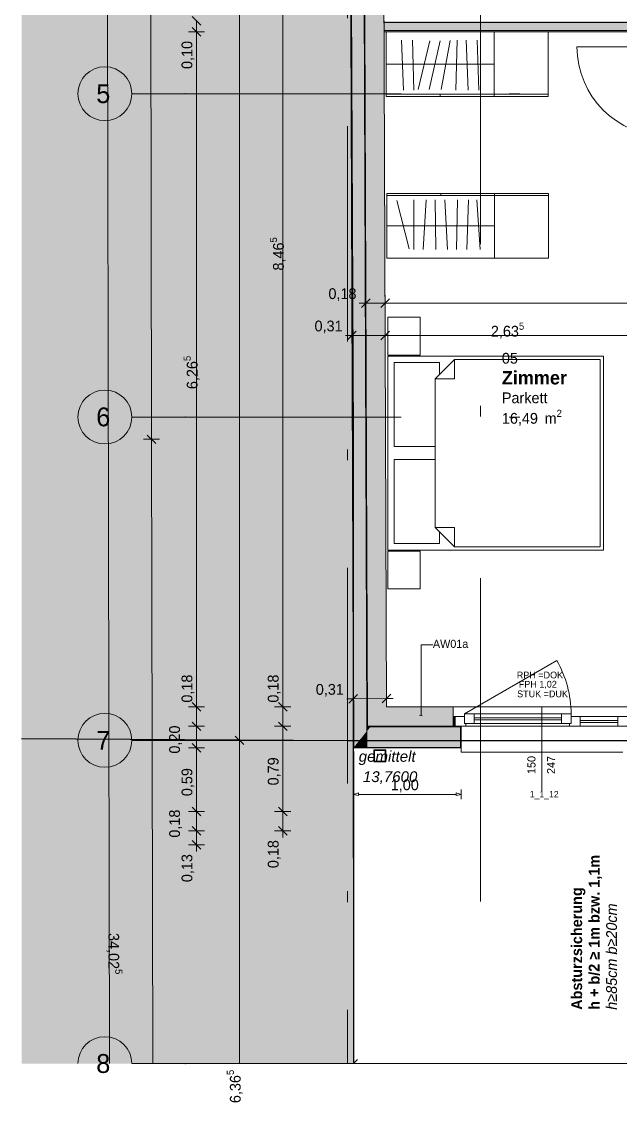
# Model space of a CAD drawing. Header units: metres. Extents: x -3 to 205, y -18 to 45.
# Drawn here: x -3.02 to 2.53, y -18.36 to -8.33 of the extents above; entities that cross this region are included whole.
import ezdxf

# ---------------------------------------------------------------- set-up
doc = ezdxf.new("R2010")
doc.units = ezdxf.units.M
doc.header["$MEASUREMENT"] = 0
for name, pattern in [('Achse', [0.004, 0.002, -0.001, 0, -0.001]), ('Baufluchtlinie', [0.013, 0.008, -0.005]), ('Schnittlinie', [0.006, 0.003, -0.0015, 0, -0.0015]), ('Strichlinie eng', [0.002, 0.0015, -0.0005])]:
    doc.linetypes.add(name, pattern=pattern)
for name, color, linetype in [('1._1.Stock PP STG1_3_000 Achsraster', 7, 'Continuous'), ('1._1.Stock PP STG1_3_110 Wand Aussen', 7, 'Continuous'), ('1._1.Stock PP STG1_3_130 Wand Innen', 7, 'Continuous'), ('1._1.Stock PP STG1_3_210 Decke', 7, 'Continuous'), ('1._1.Stock PP STG1_3_220 Bodenaufbau', 7, 'Continuous'), ('1._1.Stock PP STG1_3_510 Möblierung', 7, 'Continuous'), ('1._1.Stock PP STG1_3_611 Entwässerung', 7, 'Continuous'), ('1._1.Stock PP STG1_3_725 Nachbarbebauung', 7, 'Continuous'), ('1._1.Stock PP STG1_3_810 Raum', 7, 'Continuous'), ('1._1.Stock PP STG1_3_851 Marker Schnitt', 7, 'Continuous'), ('1._1.Stock PP STG1_3_910 Allgemein Lageplan Höhen', 7, 'Continuous'), ('1._1.Stock PP STG1_3_915 Allgemein Beschriftung.x', 7, 'Continuous'), ('1._1.Stock PP STG1_3_950 Polierplan Bemaßung', 7, 'Continuous'), ('1._1.Stock PP STG1_3_955 Polierplan Beschriftung', 7, 'Continuous'), ('1._1.Stock PP STG1_3_970 Brandschutz', 7, 'Continuous'), ('1._1.Stock PP STG1_3_Neubau_840 Baulinien', 7, 'Continuous')]:
    doc.layers.add(name, color=color, linetype=linetype)
doc.styles.add('ERSTELLTER_STIL_2', font='')
doc.styles.add('ERSTELLTER_STIL_3', font='arialbi.ttf')
doc.styles.add('ERSTELLTER_STIL_6', font='')
doc.styles.get('ERSTELLTER_STIL_2').set_extended_font_data('Eurostile')
doc.styles.get('ERSTELLTER_STIL_6').set_extended_font_data('Eurostile', bold=True)
doc.linetypes.add('Grenze Grundstück', pattern='A,0,[1,415_260415_PP_VA_1_4 1 St1.Shx,S=0.00031746,R=0,X=0,Y=0],-0.04,0', length=0.04)

msp = doc.modelspace()

# ---------------------------------------------------------------- hatches: boundary and pattern name
at = {"layer": '1._1.Stock PP STG1_3_110 Wand Aussen', "linetype": 'Continuous', "lineweight": 13, "true_color": 0xff6400}
for points in [[(0.005, 0.064), (0.06, -15.064), (0.18, -14.917), (0.125, -0.083)], [(1, -14.78), (0.98, -14.78), (0.98, -14.87), (1, -14.87)], [(0.18, -14.916), (0.112, -15), (0.181, -15)], [(0.18, -14.875), (0.18, -14.917), (0.185, -14.911), (0.185, -14.875)], [(0.214, -14.875), (0.18, -14.916), (0.181, -15), (1.05, -15), (1.05, -14.875)], [(0.185, -14.875), (0.185, -14.911), (0.214, -14.875)], [(0.181, -15), (0.112, -15), (0.061, -15.063), (0.061, -15.065), (0.181, -15.065)], [(0.181, -15), (0.181, -15.065), (1.05, -15.065), (1.05, -15)], [(0.181, -15.065), (0.061, -15.065), (0.061, -15.07), (0.181, -15.07)]]:
    msp.add_hatch(color=30, dxfattribs=at).paths.add_polyline_path(points)
at = {"layer": '1._1.Stock PP STG1_3_110 Wand Aussen', "linetype": 'Continuous', "lineweight": 0, "true_color": 0x373737}
for points in [[(0.185, -14.87), (0.13, -0.13), (0.125, -0.13), (0.18, -14.87)], [(0.185, -14.875), (0.185, -14.87), (0.18, -14.87), (0.18, -14.875)], [(0.214, -14.875), (0.218, -14.87), (0.185, -14.87), (0.185, -14.875)], [(0.214, -14.875), (1.05, -14.875), (1.05, -14.87), (0.218, -14.87)]]:
    msp.add_hatch(color=250, dxfattribs=at).paths.add_polyline_path(points)
at = {"layer": '1._1.Stock PP STG1_3_110 Wand Aussen', "linetype": 'Continuous', "lineweight": 13, "true_color": 0x3f7f02}
for points in [[(0.311, -0.31), (0.131, -0.31), (0.184, -14.69), (0.364, -14.69)], [(0.364, -14.69), (0.184, -14.69), (0.185, -14.87), (0.218, -14.87)], [(0.364, -14.69), (0.218, -14.87), (0.365, -14.87)], [(0.364, -14.69), (0.365, -14.87), (0.98, -14.87), (0.98, -14.78), (0.98, -14.69)]]:
    msp.add_hatch(color=76, dxfattribs=at).paths.add_polyline_path(points)
at = {"layer": '1._1.Stock PP STG1_3_130 Wand Innen', "linetype": 'Continuous', "lineweight": 13, "true_color": 0xfb02fe}
for points in [[(2.985, -8.325), (0.341, -8.325), (0.341, -8.338), (2.985, -8.338)], [(0.341, -8.425), (2.985, -8.425), (2.985, -8.413), (0.341, -8.413)]]:
    msp.add_hatch(color=6, dxfattribs=at).paths.add_polyline_path(points)
at = {"layer": '1._1.Stock PP STG1_3_130 Wand Innen', "linetype": 'Continuous', "lineweight": 13, "true_color": 0xffaa00}
msp.add_hatch(color=40, dxfattribs=at).paths.add_polyline_path([(0.341, -8.413), (2.985, -8.413), (2.985, -8.338), (0.341, -8.338)])
at = {"layer": '1._1.Stock PP STG1_3_725 Nachbarbebauung', "linetype": 'Continuous', "lineweight": 0, "true_color": 0x1f1f1f}
msp.add_hatch(color=250, dxfattribs=at).paths.add_polyline_path([(-3.023, -18), (0.055, -18), (0.053, -14.195), (0.056, -12.203), (0.01, -2.079), (-3.023, -2.07)])

# ---------------------------------------------------------------- linework, layer by layer
at = {"layer": '1._1.Stock PP STG1_3_000 Achsraster', "color": 5, "linetype": 'Achse', "lineweight": 0, "ltscale": 1000}
for p, q in [((0, 3), (0, -18)), ((-1.5, -9), (-2, -9)), ((-1.5, -9), (21, -9)), ((-1.5, -12), (-2, -12)), ((-1.5, -12), (21, -12)), ((-1.5, -15), (-2, -15)), ((-1.5, -15), (21, -15)), ((-1.5, -18), (-2, -18)), ((-1.5, -18), (21, -18))]:
    msp.add_line(p, q, dxfattribs=at)
at = {"layer": '1._1.Stock PP STG1_3_000 Achsraster', "color": 5, "linetype": 'Continuous', "lineweight": 0, "ltscale": 1000}
for centre in [(-2.25, -9), (-2.25, -12), (-2.25, -15)]:
    msp.add_circle(centre, 0.25, dxfattribs=at)
msp.add_arc((-2.25, -18), 0.25, 0, 180, dxfattribs=at)
at = {"layer": '1._1.Stock PP STG1_3_000 Achsraster', "color": 5, "linetype": 'Achse', "lineweight": 0, "ltscale": 1000}
for p in [(-1.5, -9), (-1.5, -9), (-1.5, -12), (-1.5, -12), (-1.5, -15), (-1.5, -15), (-1.5, -18), (-1.5, -18)]:
    msp.add_point(p, dxfattribs=at)
at = {"layer": '1._1.Stock PP STG1_3_110 Wand Aussen', "color": 7, "linetype": 'Continuous', "lineweight": 13, "ltscale": 1000}
for p, q in [((0.005, 0.064), (0.06, -15.064)), ((0.125, -0.13), (0.18, -14.87)), ((0.98, -14.69), (2.63, -14.69)), ((1.805, -15.471), (1.805, -14.69)), ((1, -14.78), (1.085, -14.78)), ((1, -14.87), (1, -14.78)), ((1.085, -14.845), (1.085, -14.755)), ((1.085, -14.755), (1.175, -14.755)), ((1.085, -14.78), (1.085, -14.845)), ((1.175, -14.755), (1.985, -14.755)), ((1.175, -14.755), (1.175, -14.845)), ((1.175, -14.79), (1.985, -14.79)), ((1.985, -14.81), (1.175, -14.81)), ((1.985, -14.845), (1.985, -14.755)), ((1.985, -14.755), (2.075, -14.755)), ((2.075, -14.755), (2.075, -14.845)), ((2.075, -14.845), (2.075, -14.78)), ((2.075, -14.78), (2.11, -14.78)), ((2.11, -14.78), (2.16, -14.78)), ((2.16, -14.78), (2.51, -14.78)), ((2.16, -14.78), (2.16, -14.87)), ((2.16, -14.815), (2.51, -14.815)), ((2.51, -14.835), (2.16, -14.835)), ((2.51, -14.87), (2.51, -14.78)), ((2.51, -14.78), (2.61, -14.78)), ((0.18, -14.87), (0.18, -14.875)), ((0.185, -14.875), (0.18, -14.875)), ((0.18, -14.875), (0.18, -14.917)), ((0.185, -14.875), (0.18, -14.875)), ((0.18, -14.875), (0.18, -14.917)), ((0.18, -14.916), (0.181, -15)), ((0.18, -14.916), (0.181, -15)), ((0.214, -14.875), (0.185, -14.875)), ((0.214, -14.875), (1.05, -14.875)), ((1.1, -14.87), (1, -14.87)), ((1.05, -14.87), (1.055, -14.87)), ((1.05, -15.065), (1.05, -14.87)), ((1.05, -14.87), (1.055, -14.87)), ((1.05, -14.87), (1.055, -14.87)), ((1.055, -14.875), (1.055, -14.87)), ((1.055, -14.875), (1.055, -14.87)), ((1.055, -15), (1.055, -14.875)), ((1.055, -15), (1.055, -14.875)), ((1.085, -14.845), (1.1, -14.845)), ((1.175, -14.845), (1.085, -14.845)), ((1.1, -14.845), (1.1, -14.87)), ((2.06, -14.87), (1.1, -14.87)), ((1.985, -14.845), (1.175, -14.845)), ((2.075, -14.845), (1.985, -14.845)), ((2.06, -14.87), (2.06, -14.845)), ((2.06, -14.845), (2.075, -14.845)), ((2.11, -14.87), (2.06, -14.87)), ((2.16, -14.87), (2.11, -14.87)), ((2.51, -14.87), (2.16, -14.87)), ((2.61, -14.87), (2.51, -14.87)), ((0.181, -15), (0.181, -15.065)), ((0.181, -15), (0.181, -15.065)), ((1.055, -15.065), (1.055, -15)), ((1.055, -15.065), (1.055, -15)), ((0.061, -15.063), (0.061, -15.065)), ((0.061, -15.065), (0.061, -15.07)), ((0.181, -15.065), (0.181, -15.07)), ((0.181, -15.065), (0.181, -15.07)), ((0.181, -15.065), (1.05, -15.065)), ((1.05, -15.07), (1.055, -15.07)), ((1.055, -15.07), (1.055, -15.065)), ((1.055, -15.07), (1.055, -15.065)), ((1.055, -15.07), (1.055, -15.11)), ((1.055, -15.11), (2.555, -15.11))]:
    msp.add_line(p, q, dxfattribs=at)
at = {"layer": '1._1.Stock PP STG1_3_110 Wand Aussen', "color": 7, "linetype": 'Continuous', "lineweight": 18, "ltscale": 1000}
for p, q in [((0.131, -0.31), (0.184, -14.69)), ((0.184, -14.69), (0.185, -14.87)), ((0.98, -14.78), (0.98, -14.69)), ((0.98, -14.78), (0.98, -14.69)), ((0.98, -14.87), (0.98, -14.78)), ((0.98, -14.87), (0.98, -14.78)), ((0.98, -14.87), (0.98, -14.78)), ((0.218, -14.87), (0.185, -14.87)), ((0.218, -14.87), (0.185, -14.87)), ((0.218, -14.87), (0.365, -14.87)), ((0.218, -14.87), (0.365, -14.87)), ((0.365, -14.87), (0.98, -14.87)), ((0.98, -14.87), (1.05, -14.87)), ((0.98, -14.87), (1.05, -14.87)), ((0.98, -14.87), (1.05, -14.87))]:
    msp.add_line(p, q, dxfattribs=at)
at = {"layer": '1._1.Stock PP STG1_3_110 Wand Aussen', "color": 8, "linetype": 'Strichlinie eng', "lineweight": 0, "ltscale": 1000}
msp.add_line((1.085, -14.755), (1.942, -14.26), dxfattribs=at)
at = {"layer": '1._1.Stock PP STG1_3_110 Wand Aussen', "color": 1, "linetype": 'Baufluchtlinie', "lineweight": 0, "ltscale": 1000}
msp.add_line((0.181, -15), (1.05, -15), dxfattribs=at)
at = {"layer": '1._1.Stock PP STG1_3_110 Wand Aussen', "color": 7, "linetype": 'Continuous', "lineweight": 13, "ltscale": 1000, "flags": 128}
for points in [[(0, 0.07), (0.055, -15.07)], [(0.055, -15.07), (0.06, -15.07)], [(0.06, -15.07), (0.18, -15.07)], [(0.18, -15.07), (1.05, -15.07)]]:
    msp.add_lwpolyline(points, dxfattribs=at)
at = {"layer": '1._1.Stock PP STG1_3_110 Wand Aussen', "color": 7, "linetype": 'Continuous', "lineweight": 18, "ltscale": 1000, "flags": 128}
for points in [[(0.364, -14.69), (0.333, -6.225)], [(0.98, -14.69), (0.364, -14.69)]]:
    msp.add_lwpolyline(points, dxfattribs=at)
at = {"layer": '1._1.Stock PP STG1_3_110 Wand Aussen', "color": 7, "linetype": 'Continuous', "lineweight": 13, "ltscale": 1000, "flags": 128}
msp.add_lwpolyline([(1, -14.78), (0.98, -14.78), (0.98, -14.87), (1, -14.87)], close=True, dxfattribs=at)
at = {"layer": '1._1.Stock PP STG1_3_110 Wand Aussen', "color": 8, "linetype": 'Strichlinie eng', "lineweight": 0, "ltscale": 1000}
msp.add_arc((1.085, -14.755), 0.99, 0, 30, dxfattribs=at)
at = {"layer": '1._1.Stock PP STG1_3_110 Wand Aussen', "color": 7, "linetype": 'Continuous', "lineweight": 13, "ltscale": 1000}
msp.add_point((0.98, -14.69), dxfattribs=at)
at = {"layer": '1._1.Stock PP STG1_3_130 Wand Innen', "color": 7, "linetype": 'Continuous', "lineweight": 18, "ltscale": 1000}
for p, q in [((2.985, -8.338), (0.341, -8.338)), ((0.341, -8.413), (2.985, -8.413))]:
    msp.add_line(p, q, dxfattribs=at)
at = {"layer": '1._1.Stock PP STG1_3_130 Wand Innen', "color": 7, "linetype": 'Continuous', "lineweight": 13, "ltscale": 1000}
msp.add_line((2.96, -8.565), (2.13, -8.565), dxfattribs=at)
at = {"layer": '1._1.Stock PP STG1_3_130 Wand Innen', "color": 7, "linetype": 'Continuous', "lineweight": 18, "ltscale": 1000, "flags": 128}
for points in [[(0.341, -8.325), (0.341, -8.425)], [(0.341, -8.425), (2.985, -8.425)]]:
    msp.add_lwpolyline(points, dxfattribs=at)
at = {"layer": '1._1.Stock PP STG1_3_130 Wand Innen', "color": 7, "linetype": 'Continuous', "lineweight": 13, "ltscale": 1000}
msp.add_arc((2.96, -8.565), 0.83, 180, 270, dxfattribs=at)
at = {"layer": '1._1.Stock PP STG1_3_210 Decke', "color": 7, "linetype": 'Continuous', "lineweight": 13, "ltscale": 1000, "true_color": 0xf4f4f4, "flags": 128}
msp.add_lwpolyline([(0.13, -0.13), (0.185, -14.87), (5.505, -14.87), (5.505, -15.84), (13.475, -15.84), (13.475, -14.87), (18.805, -14.87), (18.855, -0.13), (15.89, -0.13)], dxfattribs=at)
msp.add_lwpolyline([(0.13, -0.13), (0.185, -14.87), (5.505, -14.87), (5.505, -15.84), (13.475, -15.84), (13.475, -14.87), (18.805, -14.87), (18.855, -0.13), (15.89, -0.13)], dxfattribs=at)
msp.add_lwpolyline([(0.13, -0.13), (0.185, -14.87), (5.505, -14.87), (5.505, -15.84), (13.475, -15.84), (13.475, -14.87), (18.805, -14.87), (18.855, -0.13), (15.89, -0.13)], dxfattribs=at)
at = {"layer": '1._1.Stock PP STG1_3_220 Bodenaufbau', "color": 7, "linetype": 'Continuous', "lineweight": 13, "ltscale": 1000, "true_color": 0xf4f4f4, "flags": 128}
msp.add_lwpolyline([(3.445, -0.31), (0.311, -0.31), (0.364, -14.69), (5.685, -14.69), (5.685, -15.66), (13.295, -15.66), (13.295, -14.69), (18.626, -14.69), (18.674, -0.31), (15.505, -0.31), (15.505, -0.71), (12.78, -0.71), (12.78, -0.13), (6.2, -0.13), (6.2, -0.71), (3.445, -0.71)], close=True, dxfattribs=at)
at = {"layer": '1._1.Stock PP STG1_3_510 Möblierung', "color": 8, "linetype": 'Continuous', "lineweight": 13, "ltscale": 1000, "true_color": 0x7e7f7f}
for p, q in [((0.52, -8.966), (0.502, -8.504)), ((0.617, -8.966), (0.605, -8.504)), ((0.658, -8.96), (0.764, -8.51)), ((0.76, -8.96), (0.862, -8.51)), ((0.87, -8.962), (0.952, -8.508)), ((1.005, -8.966), (1.017, -8.504)), ((1.121, -8.966), (1.101, -8.504)), ((1.218, -8.966), (1.204, -8.504)), ((1.361, -9.025), (1.361, -8.425)), ((1.361, -8.725), (0.361, -8.725)), ((1.861, -9.005), (0.361, -9.005)), ((0.861, -9.025), (0.861, -9.005)), ((1.361, -9.025), (1.361, -9.005)), ((1.861, -9.025), (1.861, -9.005)), ((0.866, -9.925), (0.866, -9.945)), ((1.366, -9.925), (1.366, -9.945)), ((1.366, -9.925), (1.366, -10.525)), ((1.866, -9.925), (1.866, -9.945)), ((1.866, -9.945), (0.366, -9.945)), ((0.459, -9.991), (0.573, -10.439)), ((0.617, -9.984), (0.615, -10.446)), ((0.731, -9.985), (0.702, -10.445)), ((0.814, -9.984), (0.819, -10.446)), ((0.903, -9.984), (0.929, -10.446)), ((1.02, -9.984), (1.013, -10.446)), ((1.124, -9.984), (1.109, -10.446)), ((1.201, -9.985), (1.232, -10.445)), ((1.366, -10.225), (0.366, -10.225)), ((0.675, -11.075), (0.375, -11.075)), ((0.375, -11.075), (0.375, -11.425)), ((0.675, -11.425), (0.675, -11.075)), ((0.375, -11.425), (0.675, -11.425)), ((0.375, -13.235), (0.375, -11.435)), ((0.375, -11.435), (2.375, -11.435)), ((0.815, -11.645), (0.995, -11.465)), ((0.995, -11.465), (2.345, -11.465)), ((0.995, -11.465), (0.995, -11.645)), ((2.345, -11.465), (2.345, -12.335)), ((2.375, -11.435), (2.375, -13.235)), ((0.815, -12.335), (0.815, -11.645)), ((0.815, -11.645), (0.995, -11.645)), ((0.815, -13.025), (0.815, -12.335)), ((2.345, -12.335), (2.345, -13.205)), ((0.995, -13.205), (0.815, -13.025)), ((0.815, -13.025), (0.995, -13.025)), ((0.995, -13.205), (0.995, -13.025)), ((2.375, -13.235), (0.375, -13.235)), ((2.345, -13.205), (0.995, -13.205)), ((0.675, -13.245), (0.375, -13.245)), ((0.375, -13.245), (0.375, -13.595)), ((0.675, -13.595), (0.675, -13.245)), ((0.375, -13.595), (0.675, -13.595))]:
    msp.add_line(p, q, dxfattribs=at)
at = {"layer": '1._1.Stock PP STG1_3_510 Möblierung', "color": 8, "linetype": 'Continuous', "lineweight": 13, "ltscale": 1000, "true_color": 0x7e7f7f, "flags": 128}
for points in [[(1.861, -9.025), (0.361, -9.025), (0.361, -8.425), (1.861, -8.425)], [(1.866, -9.925), (0.366, -9.925), (0.366, -10.525), (1.866, -10.525)], [(0.815, -12.275), (0.435, -12.275), (0.435, -11.495), (0.855, -11.495), (0.855, -11.605), (0.815, -11.645)], [(0.815, -13.025), (0.855, -13.065), (0.855, -13.175), (0.435, -13.175), (0.435, -12.395), (0.815, -12.395)]]:
    msp.add_lwpolyline(points, close=True, dxfattribs=at)
at = {"layer": '1._1.Stock PP STG1_3_611 Entwässerung', "color": 171, "linetype": 'Continuous', "lineweight": 13, "ltscale": 1000, "true_color": 0x6c6cff, "flags": 128}
for points in [[(0.245, -15.199), (0.355, -15.199), (0.355, -15.089), (0.245, -15.089)], [(0.25, -15.094), (0.35, -15.094), (0.35, -15.194), (0.25, -15.194)]]:
    msp.add_lwpolyline(points, close=True, dxfattribs=at)
at = {"layer": '1._1.Stock PP STG1_3_725 Nachbarbebauung', "color": 8, "linetype": 'Continuous', "lineweight": 13, "ltscale": 1000, "flags": 128}
msp.add_lwpolyline([(0.055, -18), (0.053, -14.195), (0.056, -12.203), (0.01, -2.079), (-3.023, -2.07)], dxfattribs=at)
at = {"layer": '1._1.Stock PP STG1_3_851 Marker Schnitt', "color": 7, "linetype": 'Schnittlinie', "lineweight": 13, "ltscale": 1000}
msp.add_line((1.235, 4.805), (1.235, -18), dxfattribs=at)
at = {"layer": '1._1.Stock PP STG1_3_910 Allgemein Lageplan Höhen', "color": 7, "linetype": 'Continuous', "lineweight": 13, "ltscale": 1000}
for p, q in [((0.005, -15), (0.105, -15)), ((0.055, -15.05), (0.055, -14.95))]:
    msp.add_line(p, q, dxfattribs=at)
at = {"layer": '1._1.Stock PP STG1_3_915 Allgemein Beschriftung.x', "color": 7, "linetype": 'Continuous', "lineweight": 13, "ltscale": 1000}
for p, q in [((0.683, -14.769), (0.683, -14.114)), ((0.683, -14.114), (0.793, -14.114)), ((0.67, -14.765), (0.695, -14.772))]:
    msp.add_line(p, q, dxfattribs=at)
at = {"layer": '1._1.Stock PP STG1_3_950 Polierplan Bemaßung', "color": 1, "linetype": 'Continuous', "lineweight": 13, "ltscale": 1000, "true_color": 0xfb0106}
for p, q in [((-1, -15), (-1, 0)), ((-2.241, -0.005), (-2.206, -18)), ((-1.841, -0.004), (-1.817, -12.207)), ((-1.892, -12.207), (-1.742, -12.207)), ((-1.777, -12.247), (-1.858, -12.167)), ((-1.817, -12.207), (-1.806, -18)), ((-1, -14.94), (-1, -15)), ((-1.075, -15), (-0.925, -15)), ((-0.925, -15), (-1.075, -15)), ((-0.96, -15.04), (-1.04, -14.96)), ((-1.04, -14.96), (-0.96, -15.04)), ((-1, -15), (-1, -18)), ((-1, -15.06), (-1, -15)), ((0.055, -18), (0.055, -17.925)), ((-0.005, -18), (0.055, -18)), ((0.095, -17.96), (0.055, -18)), ((0.055, -18), (18.935, -18))]:
    msp.add_line(p, q, dxfattribs=at)
at = {"layer": '1._1.Stock PP STG1_3_950 Polierplan Bemaßung', "color": 76, "linetype": 'Continuous', "lineweight": 13, "ltscale": 1000, "true_color": 0x3f7f02}
for p, q in [((-0.6, -14.69), (-0.6, -6.225)), ((0.21, -10.904), (0.13, -10.984)), ((0.17, -11.019), (0.17, -10.869)), ((0.39, -10.904), (0.31, -10.984)), ((0.35, -11.019), (0.35, -10.869)), ((0.11, -10.944), (0.17, -10.944)), ((0.17, -10.944), (0.35, -10.944)), ((0.35, -10.944), (5.485, -10.944)), ((0.054, -14.689), (0.053, -14.539)), ((0.364, -14.688), (0.363, -14.538)), ((-0.006, -14.614), (0.054, -14.614)), ((0.093, -14.574), (0.014, -14.654)), ((0.054, -14.614), (0.364, -14.613)), ((0.324, -14.653), (0.403, -14.573)), ((0.364, -14.613), (0.424, -14.613)), ((-0.525, -14.69), (-0.675, -14.69)), ((-0.64, -14.65), (-0.56, -14.73)), ((-0.6, -14.87), (-0.6, -14.69)), ((-0.64, -14.83), (-0.56, -14.91)), ((-0.525, -14.87), (-0.675, -14.87)), ((-0.6, -15.66), (-0.6, -14.87)), ((-0.64, -15.62), (-0.56, -15.7)), ((-0.525, -15.66), (-0.675, -15.66)), ((-0.6, -15.84), (-0.6, -15.66)), ((-0.525, -15.84), (-0.675, -15.84)), ((-0.64, -15.8), (-0.56, -15.88)), ((-0.6, -15.9), (-0.6, -15.84))]:
    msp.add_line(p, q, dxfattribs=at)
at = {"layer": '1._1.Stock PP STG1_3_950 Polierplan Bemaßung', "color": 6, "linetype": 'Continuous', "lineweight": 13, "ltscale": 1000, "true_color": 0xfb02fe}
for p, q in [((-1.44, -8.285), (-1.36, -8.365)), ((-1.44, -8.385), (-1.36, -8.465)), ((-1.4, -8.425), (-1.4, -8.325)), ((-1.325, -8.425), (-1.475, -8.425)), ((-1.4, -14.69), (-1.4, -8.425)), ((0.081, -11.204), (0.001, -11.284)), ((0.041, -11.319), (0.041, -11.169)), ((0.391, -11.204), (0.311, -11.284)), ((0.351, -11.319), (0.351, -11.169)), ((-0.019, -11.244), (0.041, -11.244)), ((0.041, -11.244), (0.351, -11.244)), ((0.351, -11.244), (2.985, -11.244)), ((-1.325, -14.69), (-1.475, -14.69)), ((-1.44, -14.65), (-1.36, -14.73)), ((-1.4, -14.87), (-1.4, -14.69)), ((-1.44, -14.83), (-1.36, -14.91)), ((-1.325, -14.87), (-1.475, -14.87)), ((-1.4, -15.07), (-1.4, -14.87)), ((-1.44, -15.03), (-1.36, -15.11)), ((-1.325, -15.07), (-1.475, -15.07)), ((-1.4, -15.66), (-1.4, -15.07)), ((-1.44, -15.62), (-1.36, -15.7)), ((-1.325, -15.66), (-1.475, -15.66)), ((-1.4, -15.84), (-1.4, -15.66)), ((-1.325, -15.84), (-1.475, -15.84)), ((-1.44, -15.8), (-1.36, -15.88)), ((-1.4, -15.97), (-1.4, -15.84)), ((-1.44, -15.93), (-1.36, -16.01)), ((-1.325, -15.97), (-1.475, -15.97)), ((-1.4, -16.03), (-1.4, -15.97))]:
    msp.add_line(p, q, dxfattribs=at)
at = {"layer": '1._1.Stock PP STG1_3_970 Brandschutz', "color": 16, "linetype": 'Continuous', "lineweight": 13, "ltscale": 1000, "true_color": 0x7e0000}
for p, q in [((0.055, -15.546), (0.055, -15.455)), ((0.055, -15.501), (0.102, -15.488)), ((0.055, -15.501), (0.102, -15.513)), ((0.102, -15.488), (0.102, -15.513)), ((0.102, -15.501), (1.008, -15.501)), ((1.008, -15.513), (1.008, -15.488)), ((1.055, -15.501), (1.008, -15.488)), ((1.055, -15.501), (1.008, -15.513)), ((1.055, -15.546), (1.055, -15.455))]:
    msp.add_line(p, q, dxfattribs=at)
at = {"layer": '1._1.Stock PP STG1_3_Neubau_840 Baulinien', "color": 76, "linetype": 'Grenze Grundstück', "lineweight": 13, "ltscale": 1000, "true_color": 0x3f7f02, "flags": 128}
msp.add_lwpolyline([(0.059, -18), (0.056, -12.203), (0, 0), (18.985, -0.001), (18.958, -11.445), (18.914, -18)], dxfattribs=at)
at = {"layer": '1._1.Stock PP STG1_3_Neubau_840 Baulinien', "color": 1, "linetype": 'Baufluchtlinie', "lineweight": 25, "ltscale": 1000, "true_color": 0xfb0106, "flags": 128}
msp.add_lwpolyline([(-3.023, -14.983), (0, -15), (18.988, -15.001), (23.977, -15.005)], dxfattribs=at)

# ---------------------------------------------------------------- texts
at = {"layer": '1._1.Stock PP STG1_3_000 Achsraster', "color": 5, "linetype": 'Continuous', "lineweight": 0, "char_height": 0.175, "attachment_point": 1, "style": 'ERSTELLTER_STIL_2'}
for s, insert in [('\\A1;{\\pql;\\pt0;\\fEurostile|b0|i0|c0|p0;\\W1.000000;5}', (-2.33, -8.912)), ('\\A1;{\\pql;\\pt0;\\fEurostile|b0|i0|c0|p0;\\W1.000000;6}', (-2.33, -11.911)), ('\\A1;{\\pql;\\pt0;\\fEurostile|b0|i0|c0|p0;\\W1.000000;7}', (-2.33, -14.912)), ('\\A1;{\\pql;\\pt0;\\fEurostile|b0|i0|c0|p0;\\W1.000000;8}', (-2.33, -17.911))]:
    msp.add_mtext(s, dxfattribs=dict(at, insert=insert))
at = {"layer": '1._1.Stock PP STG1_3_110 Wand Aussen', "color": 7, "linetype": 'Continuous', "lineweight": 13, "attachment_point": 9, "style": 'ERSTELLTER_STIL_2'}
for s, insert, char_height in [('\\A1;{\\pqr;\\pt0;\\fEurostile|b0|i0|c0|p0;\\W1.000000;RPH =DOK}', (2.001, -14.426), 0.0625), ('\\A1;{\\pqr;\\pt0;\\fEurostile|b0|i0|c0|p0;\\W1.000000;STUK =DUK}', (2.046, -14.601), 0.0625), ('\\A1;{\\pqr;\\pt0;\\fEurostile|b0|i0|c0|p0;\\W1.000000;FPH 1,02}', (1.943, -14.522), 0.0625), ('\\A1;{\\pqr;\\pt0;\\fEurostile|b0|i0|c0|p0;\\W1.000000;1_1_12}', (1.96, -15.547), 0.06)]:
    msp.add_mtext(s, dxfattribs=dict(at, insert=insert, char_height=char_height))
at = {"layer": '1._1.Stock PP STG1_3_110 Wand Aussen', "color": 7, "linetype": 'Continuous', "lineweight": 13, "char_height": 0.075, "attachment_point": 9, "rotation": 90, "style": 'ERSTELLTER_STIL_2'}
for s, insert in [('\\A1;{\\pqr;\\pt0;\\fEurostile|b0|i0|c0|p0;\\W1.000000;150}', (1.746, -15.145)), ('\\A1;{\\pqr;\\pt0;\\fEurostile|b0|i0|c0|p0;\\W1.000000;247}', (1.927, -15.145))]:
    msp.add_mtext(s, dxfattribs=dict(at, insert=insert))
at = {"layer": '1._1.Stock PP STG1_3_810 Raum', "color": 7, "linetype": 'Continuous', "lineweight": 13, "attachment_point": 1}
for s, insert, char_height, style in [('\\A1;{\\pql;\\pt0;\\fEurostile|b0|i0|c0|p0;\\W1.000000;05}', (1.433, -11.405), 0.1, 'ERSTELLTER_STIL_2'), ('\\A1;{\\pql;\\pt0;\\fEurostile|b1|i0|c0|p0;\\W1.000000;Zimmer}', (1.433, -11.573), 0.125, 'ERSTELLTER_STIL_6'), ('\\A1;{\\pql;\\pt0;\\fEurostile|b0|i0|c0|p0;\\W1.000000;Parkett}', (1.433, -11.772), 0.1, 'ERSTELLTER_STIL_2'), ('\\A1;{\\pql;\\pt0,0.05;\\fEurostile|b0|i0|c0|p0;\\W1.000000;16,49\\fEurostile|b0|i0|c0|p0;\\W1.000000;\\A1{\\H.66x;\\S^  ;}\\fEurostile|b0|i0|c0|p0;\\W1.000000; m\\fEurostile|b0|i0|c0|p0;\\W1.000000;\\A1{\\H.66x;\\S2^  ;}}', (1.433, -11.933), 0.1, 'ERSTELLTER_STIL_2')]:
    msp.add_mtext(s, dxfattribs=dict(at, insert=insert, char_height=char_height, style=style))
at = {"layer": '1._1.Stock PP STG1_3_910 Allgemein Lageplan Höhen', "color": 7, "linetype": 'Continuous', "lineweight": 13, "char_height": 0.1, "attachment_point": 1, "style": 'ERSTELLTER_STIL_3'}
for s, insert in [('\\A1;{\\pql;\\fArial Italic|b0|i0|c0|p0;\\W1.000000;gemittelt}', (0.105, -15.099)), ('\\A1;{\\pql;\\fArial Italic|b0|i0|c0|p0;\\W1.000000; 13,7600}', (0.105, -15.287))]:
    msp.add_mtext(s, dxfattribs=dict(at, insert=insert))
at = {"layer": '1._1.Stock PP STG1_3_915 Allgemein Beschriftung.x', "color": 7, "linetype": 'Continuous', "lineweight": 13, "insert": (0.793, -14.105), "char_height": 0.075, "attachment_point": 4, "style": 'ERSTELLTER_STIL_2'}
msp.add_mtext('\\A1;{\\pql;\\fEurostile|b0|i0|c0|p0;\\W1.000000;AW01a}', dxfattribs=at)
at = {"layer": '1._1.Stock PP STG1_3_950 Polierplan Bemaßung', "color": 6, "linetype": 'Continuous', "lineweight": 13, "true_color": 0xfb02fe, "char_height": 0.1, "width": 0.30637, "attachment_point": 7, "rotation": 90, "style": 'ERSTELLTER_STIL_2'}
for s, insert in [('\\A1;{\\pql;\\fEurostile|b0|i0|c0|p0;\\W1.000000;0,10}', (-1.42, -8.771)), ('\\A1;{\\pql;\\fEurostile|b0|i0|c0|p0;\\W1.000000;0,18}', (-1.42, -14.65)), ('\\A1;{\\pql;\\fEurostile|b0|i0|c0|p0;\\W1.000000;0,20}', (-1.535, -15.123)), ('\\A1;{\\pql;\\fEurostile|b0|i0|c0|p0;\\W1.000000;0,59}', (-1.42, -15.518)), ('\\A1;{\\pql;\\fEurostile|b0|i0|c0|p0;\\W1.000000;0,18}', (-1.535, -15.903)), ('\\A1;{\\pql;\\fEurostile|b0|i0|c0|p0;\\W1.000000;0,13}', (-1.42, -16.316))]:
    msp.add_mtext(s, dxfattribs=dict(at, insert=insert))
at = {"layer": '1._1.Stock PP STG1_3_950 Polierplan Bemaßung', "color": 76, "linetype": 'Continuous', "lineweight": 13, "true_color": 0x3f7f02, "insert": (-0.561, -10.641), "char_height": 0.1, "attachment_point": 7, "rotation": 90, "style": 'ERSTELLTER_STIL_2'}
msp.add_mtext('\\A1;{\\pql;\\fEurostile|b0|i0|c0|p0;\\W1.000000;8,46\\fEurostile|b0|i0|c0|p0;\\W1.000000;\\A1{\\H.66x;\\S5^  ;}}', dxfattribs=at)
at = {"layer": '1._1.Stock PP STG1_3_950 Polierplan Bemaßung', "color": 76, "linetype": 'Continuous', "lineweight": 13, "true_color": 0x3f7f02, "insert": (-0.176, -10.924), "char_height": 0.1, "width": 0.30637, "attachment_point": 7, "style": 'ERSTELLTER_STIL_2'}
msp.add_mtext('\\A1;{\\pql;\\fEurostile|b0|i0|c0|p0;\\W1.000000;0,18}', dxfattribs=at)
at = {"layer": '1._1.Stock PP STG1_3_950 Polierplan Bemaßung', "color": 6, "linetype": 'Continuous', "lineweight": 13, "true_color": 0xfb02fe, "insert": (-0.305, -11.224), "char_height": 0.1, "width": 0.30637, "attachment_point": 7, "style": 'ERSTELLTER_STIL_2'}
msp.add_mtext('\\A1;{\\pql;\\fEurostile|b0|i0|c0|p0;\\W1.000000;0,31}', dxfattribs=at)
at = {"layer": '1._1.Stock PP STG1_3_950 Polierplan Bemaßung', "color": 6, "linetype": 'Continuous', "lineweight": 13, "true_color": 0xfb02fe, "insert": (1.331, -11.283), "char_height": 0.1, "attachment_point": 7, "style": 'ERSTELLTER_STIL_2'}
msp.add_mtext('\\A1;{\\pql;\\fEurostile|b0|i0|c0|p0;\\W1.000000;2,63\\fEurostile|b0|i0|c0|p0;\\W1.000000;\\A1{\\H.66x;\\S5^  ;}}', dxfattribs=at)
at = {"layer": '1._1.Stock PP STG1_3_950 Polierplan Bemaßung', "color": 6, "linetype": 'Continuous', "lineweight": 13, "true_color": 0xfb02fe, "insert": (-1.361, -11.741), "char_height": 0.1, "attachment_point": 7, "rotation": 90, "style": 'ERSTELLTER_STIL_2'}
msp.add_mtext('\\A1;{\\pql;\\fEurostile|b0|i0|c0|p0;\\W1.000000;6,26\\fEurostile|b0|i0|c0|p0;\\W1.000000;\\A1{\\H.66x;\\S5^  ;}}', dxfattribs=at)
at = {"layer": '1._1.Stock PP STG1_3_950 Polierplan Bemaßung', "color": 76, "linetype": 'Continuous', "lineweight": 13, "true_color": 0x3f7f02, "char_height": 0.1, "width": 0.30637, "attachment_point": 7, "style": 'ERSTELLTER_STIL_2'}
for s, insert, rotation in [('\\A1;{\\pql;\\fEurostile|b0|i0|c0|p0;\\W1.000000;0,18}', (-0.62, -14.65), 90), ('\\A1;{\\pql;\\fEurostile|b0|i0|c0|p0;\\W1.000000;0,31}', (-0.293, -14.596), 0.2101), ('\\A1;{\\pql;\\fEurostile|b0|i0|c0|p0;\\W1.000000;0,79}', (-0.62, -15.418), 90), ('\\A1;{\\pql;\\fEurostile|b0|i0|c0|p0;\\W1.000000;0,18}', (-0.62, -16.186), 90)]:
    msp.add_mtext(s, dxfattribs=dict(at, insert=insert, rotation=rotation))
at = {"layer": '1._1.Stock PP STG1_3_950 Polierplan Bemaßung', "color": 1, "linetype": 'Continuous', "lineweight": 13, "true_color": 0xfb0106, "char_height": 0.1, "attachment_point": 7, "style": 'ERSTELLTER_STIL_2'}
for s, insert, rotation in [('\\A1;{\\pql;\\fEurostile|b0|i0|c0|p0;\\W1.000000;34,02\\fEurostile|b0|i0|c0|p0;\\W1.000000;\\A1{\\H.66x;\\S5^  ;}}', (-2.247, -16.788), 270.1119), ('\\A1;{\\pql;\\fEurostile|b0|i0|c0|p0;\\W1.000000;6,36\\fEurostile|b0|i0|c0|p0;\\W1.000000;\\A1{\\H.66x;\\S5^  ;}}', (-0.961, -18.366), 90)]:
    msp.add_mtext(s, dxfattribs=dict(at, insert=insert, rotation=rotation))
at = {"layer": '1._1.Stock PP STG1_3_955 Polierplan Beschriftung', "color": 7, "linetype": 'Continuous', "lineweight": 13, "insert": (2.502, -17.5), "char_height": 0.1, "attachment_point": 7, "rotation": 90, "line_spacing_factor": 0.969547, "style": 'ERSTELLTER_STIL_6'}
msp.add_mtext('\\A1;{\\pql;\\fEurostile|b1|i0|c0|p0;\\W1.000000;Absturzsicherung\\P\\pql;\\fEurostile|b1|i0|c0|p0;\\W1.000000;h + b/2 ≥ 1m bzw. 1,1m\\P\\pql;\\fEurostile|b0|i1|c0|p0;\\W1.000000;h≥85cm b≥20cm}', dxfattribs=at)
at = {"layer": '1._1.Stock PP STG1_3_970 Brandschutz', "color": 16, "linetype": 'Continuous', "lineweight": 13, "true_color": 0x7e0000, "insert": (0.402, -15.481), "char_height": 0.1, "width": 0.30637, "attachment_point": 7, "style": 'ERSTELLTER_STIL_2'}
msp.add_mtext('\\A1;{\\pql;\\fEurostile|b0|i0|c0|p0;\\W1.000000;1,00}', dxfattribs=at)

doc.saveas('drawing.dxf')
